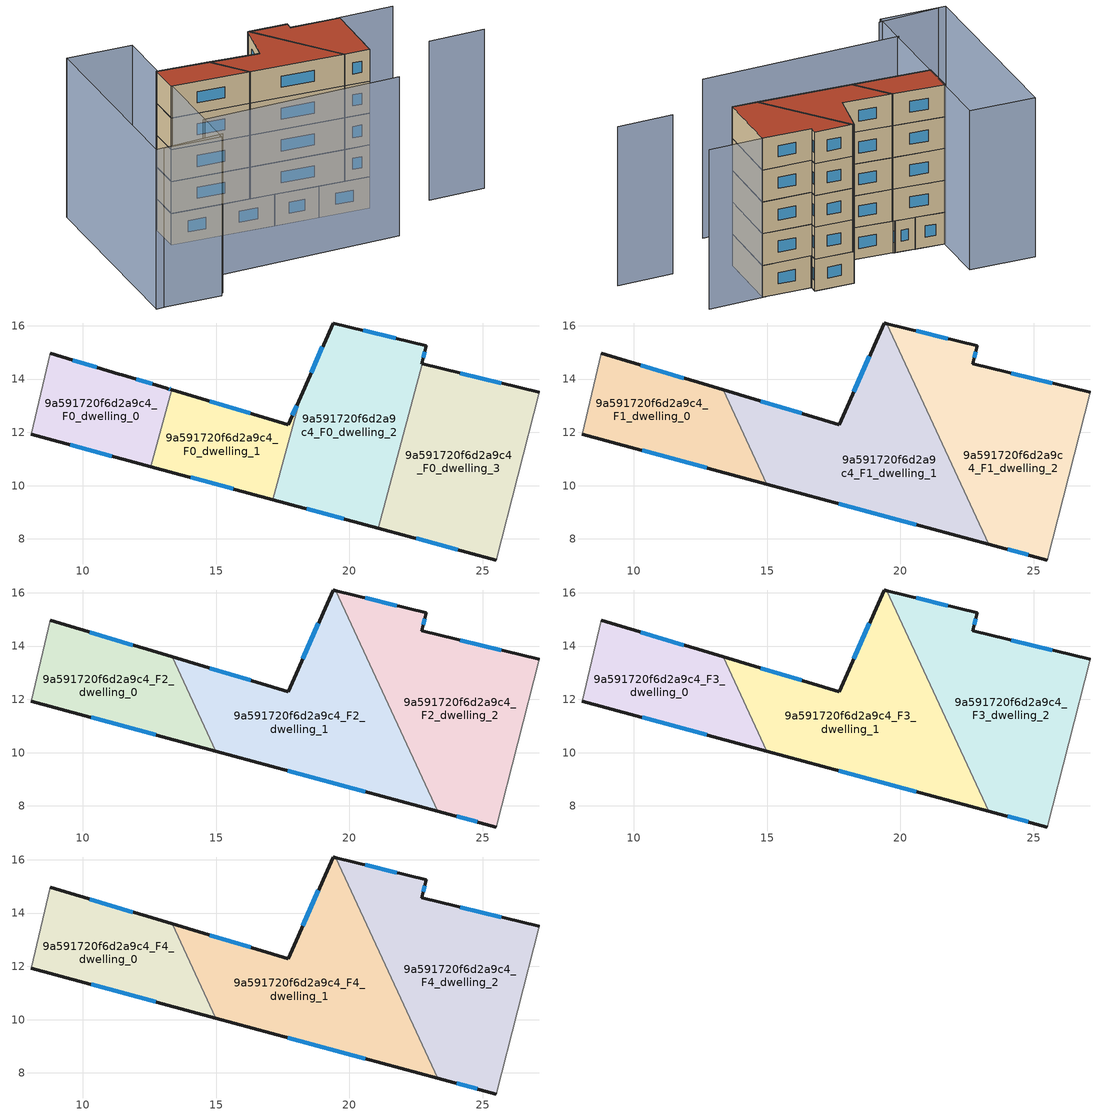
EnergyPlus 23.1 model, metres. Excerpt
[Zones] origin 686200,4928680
9a591720f6d2a9c4_F0_dwelling_0
 floor ground (EU_floor_Construction): 12.56,10.72 13.33,13.6 13.19,13.64 13.14,13.66 11.47,14.16 11.37,14.19 8.78,14.96 8.06,11.93 z0
 wall outside (EU_wall_Construction): 8.78,14.96 11.37,14.19 11.47,14.16 13.14,13.66 13.19,13.64 13.33,13.6 / 12.56,10.72 8.06,11.93 z0:3
 wall adiabatic (EU_wall_Construction): 8.06,11.93 8.78,14.96 z0:3
 wall to 9a591720f6d2a9c4_F0_dwelling_1 (EU_wall_Construction): 13.33,13.6 12.56,10.72 z0:3
 window (EU_Window_Construction): 9.62,14.71 10.53,14.44 / 12.01,13.99 12.6,13.82 / 13.24,13.63 13.29,13.61 / 11.09,11.11 9.52,11.54 z0.98:2.02
9a591720f6d2a9c4_F0_dwelling_1
 floor ground (EU_floor_Construction): 17.13,9.48 18.17,13.34 17.71,12.29 13.33,13.6 12.56,10.72 z0
 wall outside (EU_wall_Construction): 17.13,9.48 12.56,10.72 / 13.33,13.6 17.71,12.29 18.17,13.34 z0:3
 wall to 9a591720f6d2a9c4_F0_dwelling_2 (EU_wall_Construction): 18.17,13.34 17.13,9.48 z0:3
 window (EU_Window_Construction): 15.64,9.88 14.04,10.31 / 14.76,13.17 16.29,12.72 / 17.86,12.63 18.02,13 z0.98:2.02
9a591720f6d2a9c4_F0_dwelling_2
 floor ground (EU_floor_Construction): 21.07,8.41 22.74,14.57 22.72,14.57 22.89,15.25 19.39,16.1 18.17,13.34 17.13,9.48 z0
 wall outside (EU_wall_Construction): 21.07,8.41 17.13,9.48 / 18.17,13.34 19.39,16.1 22.89,15.25 22.72,14.57 22.74,14.57 z0:3
 wall to 9a591720f6d2a9c4_F0_dwelling_3 (EU_wall_Construction): 22.74,14.57 21.07,8.41 z0:3
 window (EU_Window_Construction): 20.53,15.83 21.75,15.53 / 22.83,15.03 22.77,14.79 / 19.79,8.76 18.41,9.13 / 18.57,14.24 18.99,15.2 z0.98:2.02
9a591720f6d2a9c4_F0_dwelling_3
 floor ground (EU_floor_Construction): 25.51,7.21 27.13,13.5 22.74,14.57 21.07,8.41 z0
 wall outside (EU_wall_Construction): 25.51,7.21 21.07,8.41 / 22.74,14.57 27.13,13.5 z0:3
 wall adiabatic (EU_wall_Construction): 27.13,13.5 25.51,7.21 z0:3
 window (EU_Window_Construction): 24.07,7.6 22.52,8.02 / 24.17,14.22 25.7,13.85 z0.98:2.02
9a591720f6d2a9c4_F1_dwelling_0
 floor to 9a591720f6d2a9c4_F0_dwelling_0 (EU_floor_Construction): 12.56,10.72 13.33,13.6 13.19,13.64 13.14,13.66 11.47,14.16 11.39,14.18 8.78,14.96 8.06,11.93 z3
 floor to 9a591720f6d2a9c4_F0_dwelling_1 (EU_floor_Construction): 14.99,10.06 13.36,13.59 13.33,13.6 12.56,10.72 z3
 wall outside (EU_wall_Construction): 8.78,14.96 13.36,13.59 / 14.99,10.06 8.06,11.93 z3:6
 wall adiabatic (EU_wall_Construction): 8.06,11.93 8.78,14.96 z3:6
 wall to 9a591720f6d2a9c4_F1_dwelling_1 (EU_wall_Construction): 13.36,13.59 14.99,10.06 z3:6
 window (EU_Window_Construction): 10.27,14.52 11.87,14.04 / 12.73,10.67 10.31,11.32 z3.98:5.02
9a591720f6d2a9c4_F1_dwelling_1
 floor to 9a591720f6d2a9c4_F0_dwelling_1 (EU_floor_Construction): 17.13,9.48 18.17,13.34 17.71,12.29 13.36,13.59 14.99,10.06 z3
 floor to 9a591720f6d2a9c4_F0_dwelling_2 (EU_floor_Construction): 21.08,8.41 21.8,11.08 19.49,16.08 19.39,16.1 18.17,13.34 17.13,9.48 z3
 floor to 9a591720f6d2a9c4_F0_dwelling_3 (EU_floor_Construction): 23.31,7.81 21.8,11.08 21.08,8.41 z3
 wall outside (EU_wall_Construction): 13.36,13.59 17.71,12.29 19.39,16.1 19.43,16.09 19.49,16.08 / 23.31,7.81 14.99,10.06 z3:6
 wall to 9a591720f6d2a9c4_F1_dwelling_2 (EU_wall_Construction): 19.49,16.08 23.31,7.81 z3:6
 window (EU_Window_Construction): 14.77,13.17 16.29,12.72 / 18.25,13.53 18.84,14.86 / 20.6,8.54 17.69,9.33 z3.98:5.02
9a591720f6d2a9c4_F1_dwelling_2
 floor to 9a591720f6d2a9c4_F0_dwelling_2 (EU_floor_Construction): 21.8,11.08 22.74,14.57 22.72,14.57 22.89,15.25 19.49,16.08 z3
 floor to 9a591720f6d2a9c4_F0_dwelling_3 (EU_floor_Construction): 25.51,7.21 27.13,13.5 22.74,14.57 21.8,11.08 23.31,7.81 z3
 wall outside (EU_wall_Construction): 25.51,7.21 23.31,7.81 / 19.49,16.08 22.89,15.25 22.72,14.57 27.13,13.5 z3:6
 wall adiabatic (EU_wall_Construction): 27.13,13.5 25.51,7.21 z3:6
 window (EU_Window_Construction): 24.79,7.41 24.02,7.61 / 20.6,15.81 21.78,15.52 / 22.83,15.03 22.77,14.79 / 24.15,14.22 25.7,13.85 z3.98:5.02
9a591720f6d2a9c4_F2_dwelling_0
 floor to 9a591720f6d2a9c4_F1_dwelling_0 (EU_floor_Construction): 14.99,10.06 13.36,13.59 8.78,14.96 8.06,11.93 z6
 wall outside (EU_wall_Construction): 8.78,14.96 13.36,13.59 / 14.99,10.06 8.06,11.93 z6:9
 wall adiabatic (EU_wall_Construction): 8.06,11.93 8.78,14.96 z6:9
 wall to 9a591720f6d2a9c4_F2_dwelling_1 (EU_wall_Construction): 13.36,13.59 14.99,10.06 z6:9
 window (EU_Window_Construction): 10.27,14.52 11.87,14.04 / 12.73,10.67 10.31,11.32 z6.98:8.02
9a591720f6d2a9c4_F2_dwelling_1
 floor to 9a591720f6d2a9c4_F1_dwelling_1 (EU_floor_Construction): 23.31,7.81 19.49,16.08 19.43,16.09 19.39,16.1 17.71,12.29 13.36,13.59 14.99,10.06 z6
 wall outside (EU_wall_Construction): 13.36,13.59 17.71,12.29 19.39,16.1 19.43,16.09 19.49,16.08 / 23.31,7.81 14.99,10.06 z6:9
 wall to 9a591720f6d2a9c4_F2_dwelling_2 (EU_wall_Construction): 19.49,16.08 23.31,7.81 z6:9
 window (EU_Window_Construction): 14.77,13.17 16.29,12.72 / 18.25,13.53 18.84,14.86 / 20.6,8.54 17.69,9.33 z6.98:8.02
9a591720f6d2a9c4_F2_dwelling_2
 floor to 9a591720f6d2a9c4_F1_dwelling_2 (EU_floor_Construction): 25.51,7.21 27.13,13.5 22.72,14.57 22.89,15.25 19.49,16.08 23.31,7.81 z6
 wall outside (EU_wall_Construction): 25.51,7.21 23.31,7.81 / 19.49,16.08 22.89,15.25 22.72,14.57 27.13,13.5 z6:9
 wall adiabatic (EU_wall_Construction): 27.13,13.5 25.51,7.21 z6:9
 window (EU_Window_Construction): 24.79,7.41 24.02,7.61 / 20.6,15.81 21.78,15.52 / 22.83,15.03 22.77,14.79 / 24.15,14.22 25.7,13.85 z6.98:8.02
9a591720f6d2a9c4_F3_dwelling_0
 floor to 9a591720f6d2a9c4_F2_dwelling_0 (EU_floor_Construction): 14.99,10.06 13.36,13.59 8.78,14.96 8.06,11.93 z9
 wall outside (EU_wall_Construction): 8.78,14.96 13.36,13.59 / 14.99,10.06 8.06,11.93 z9:12
 wall adiabatic (EU_wall_Construction): 8.06,11.93 8.78,14.96 z9:12
 wall to 9a591720f6d2a9c4_F3_dwelling_1 (EU_wall_Construction): 13.36,13.59 14.99,10.06 z9:12
 window (EU_Window_Construction): 10.27,14.52 11.87,14.04 / 12.73,10.67 10.31,11.32 z9.98:11.02
9a591720f6d2a9c4_F3_dwelling_1
 floor to 9a591720f6d2a9c4_F2_dwelling_1 (EU_floor_Construction): 23.31,7.81 19.49,16.08 19.43,16.09 19.39,16.1 17.71,12.29 13.36,13.59 14.99,10.06 z9
 wall outside (EU_wall_Construction): 13.36,13.59 17.71,12.29 19.39,16.1 19.43,16.09 19.49,16.08 / 23.31,7.81 14.99,10.06 z9:12
 wall to 9a591720f6d2a9c4_F3_dwelling_2 (EU_wall_Construction): 19.49,16.08 23.31,7.81 z9:12
 window (EU_Window_Construction): 14.77,13.17 16.29,12.72 / 18.25,13.53 18.84,14.86 / 20.6,8.54 17.69,9.33 z9.98:11.02
9a591720f6d2a9c4_F3_dwelling_2
 floor to 9a591720f6d2a9c4_F2_dwelling_2 (EU_floor_Construction): 25.51,7.21 27.13,13.5 22.72,14.57 22.89,15.25 19.49,16.08 23.31,7.81 z9
 wall outside (EU_wall_Construction): 25.51,7.21 23.31,7.81 / 19.49,16.08 22.89,15.25 22.72,14.57 27.13,13.5 z9:12
 wall adiabatic (EU_wall_Construction): 27.13,13.5 25.51,7.21 z9:12
 window (EU_Window_Construction): 24.79,7.41 24.02,7.61 / 20.6,15.81 21.78,15.52 / 22.83,15.03 22.77,14.79 / 24.15,14.22 25.7,13.85 z9.98:11.02
9a591720f6d2a9c4_F4_dwelling_0
 floor to 9a591720f6d2a9c4_F3_dwelling_0 (EU_floor_Construction): 14.99,10.06 13.36,13.59 8.78,14.96 8.06,11.93 z12
 wall outside (EU_wall_Construction): 8.78,14.96 13.36,13.59 / 14.99,10.06 8.06,11.93 z12:15
 wall adiabatic (EU_wall_Construction): 8.06,11.93 8.78,14.96 z12:15
 wall to 9a591720f6d2a9c4_F4_dwelling_1 (EU_wall_Construction): 13.36,13.59 14.99,10.06 z12:15
 window (EU_Window_Construction): 10.27,14.52 11.87,14.04 / 12.73,10.67 10.31,11.32 z12.98:14.02
 roof outside (EU_roof_Construction): 13.36,13.59 14.99,10.06 8.06,11.93 8.78,14.96 z15
9a591720f6d2a9c4_F4_dwelling_1
 floor to 9a591720f6d2a9c4_F3_dwelling_1 (EU_floor_Construction): 23.31,7.81 19.49,16.08 19.43,16.09 19.39,16.1 17.71,12.29 13.36,13.59 14.99,10.06 z12
 wall outside (EU_wall_Construction): 13.36,13.59 17.71,12.29 19.39,16.1 19.43,16.09 19.49,16.08 / 23.31,7.81 14.99,10.06 z12:15
 wall to 9a591720f6d2a9c4_F4_dwelling_2 (EU_wall_Construction): 19.49,16.08 23.31,7.81 z12:15
 window (EU_Window_Construction): 14.77,13.17 16.29,12.72 / 18.25,13.53 18.84,14.86 / 20.6,8.54 17.69,9.33 z12.98:14.02
 roof outside (EU_roof_Construction): 19.49,16.08 23.31,7.81 14.99,10.06 13.36,13.59 17.71,12.29 19.39,16.1 19.43,16.09 z15
9a591720f6d2a9c4_F4_dwelling_2
 floor to 9a591720f6d2a9c4_F3_dwelling_2 (EU_floor_Construction): 25.51,7.21 27.13,13.5 22.72,14.57 22.89,15.25 19.49,16.08 23.31,7.81 z12
 wall outside (EU_wall_Construction): 25.51,7.21 23.31,7.81 / 19.49,16.08 22.89,15.25 22.72,14.57 27.13,13.5 z12:15
 wall adiabatic (EU_wall_Construction): 27.13,13.5 25.51,7.21 z12:15
 window (EU_Window_Construction): 24.79,7.41 24.02,7.61 / 20.6,15.81 21.78,15.52 / 22.83,15.03 22.77,14.79 / 24.15,14.22 25.7,13.85 z12.98:14.02
 roof outside (EU_roof_Construction): 27.13,13.5 25.51,7.21 23.31,7.81 19.49,16.08 22.89,15.25 22.72,14.57 z15
shading: 6.39,5.36 24.34,1.62 / -0.24,3.28 6.03,2.24 / 30.42,5.41 35.46,4.38 / 26.83,13.56 31.98,12.49 / 10.15,20.04 5.68,1.88 / 5.68,1.88 -0.17,3.32 / -0.17,3.32 4.3,21.48 / 4.3,21.48 10.15,20.04 z0:15
[Building]
EU S2 Campaign: North Axis=0; Terrain=City; Solar Distribution=FullExterior
[Site:Location]
Bologna: Latitude=44.5; Longitude=11.25; Time Zone=1; Elevation=37
[SizingPeriod:WeatherFileDays]
AnnualSizingPeriod: Begin Month=1; Begin Day of Month=1; End Month=12; End Day of Month=31; Day of Week for Start Day=Monday; Use Weather File Daylight Saving Period=No; Use Weather File Rain and Snow Indicators=No
[MATERIAL]
EU_InternalMass_Material: Roughness=MediumRough; Thickness=0.1; Conductivity=1; Density=1800; Specific Heat=900; Thermal Absorptance=0.9; Solar Absorptance=0.7; Visible Absorptance=0.7
[MATERIAL:NOMASS] Roughness=MediumRough; Thermal Absorptance=0.9; Solar Absorptance=0.7; Visible Absorptance=0.7
Name | Thermal Resistance
EU_wall_NoMass | 0.905828
EU_roof_NoMass | 0.37593
EU_floor_NoMass | 0.67114
[WINDOWMATERIAL:SIMPLEGLAZINGSYSTEM]
EU_Window_SimpleGlazing: UFactor=4.52486; Solar Heat Gain Coefficient=0.85; Visible Transmittance=0.85
[CONSTRUCTION]
EU_wall_Construction: EU_wall_NoMass
EU_roof_Construction: EU_roof_NoMass
EU_floor_Construction: EU_floor_NoMass
EU_InternalMass_Construction: EU_InternalMass_Material
EU_Window_Construction: EU_Window_SimpleGlazing
[ZONE] Type=1; Multiplier=1; Ceiling Height=autocalculate; Floor Area=autocalculate; Part of Total Floor Area=Yes
Name | Volume
9a591720f6d2a9c4_F0_dwelling_0 | 43.0488
9a591720f6d2a9c4_F1_dwelling_0; 9a591720f6d2a9c4_F2_dwelling_0; 9a591720f6d2a9c4_F3_dwelling_0; 9a591720f6d2a9c4_F4_dwelling_0 | 54.4395
9a591720f6d2a9c4_F0_dwelling_1 | 41.8433
9a591720f6d2a9c4_F1_dwelling_1; 9a591720f6d2a9c4_F2_dwelling_1; 9a591720f6d2a9c4_F3_dwelling_1; 9a591720f6d2a9c4_F4_dwelling_1 | 101.428
9a591720f6d2a9c4_F0_dwelling_2 | 84.1165
9a591720f6d2a9c4_F1_dwelling_2; 9a591720f6d2a9c4_F2_dwelling_2; 9a591720f6d2a9c4_F3_dwelling_2; 9a591720f6d2a9c4_F4_dwelling_2 | 101.102
9a591720f6d2a9c4_F0_dwelling_3 | 87.9463
[INTERNALMASS] Construction=EU_InternalMass_Construction
Name | Zone or ZoneList | Surface Area
9a591720f6d2a9c4_F0_dwelling_0_EU_InternalMass | 9a591720f6d2a9c4_F0_dwelling_0 | 14.3484
9a591720f6d2a9c4_F0_dwelling_1_EU_InternalMass | 9a591720f6d2a9c4_F0_dwelling_1 | 13.9479
9a591720f6d2a9c4_F0_dwelling_2_EU_InternalMass | 9a591720f6d2a9c4_F0_dwelling_2 | 28.0405
9a591720f6d2a9c4_F0_dwelling_3_EU_InternalMass | 9a591720f6d2a9c4_F0_dwelling_3 | 29.3158
9a591720f6d2a9c4_F1_dwelling_0_EU_InternalMass | 9a591720f6d2a9c4_F1_dwelling_0 | 18.147
9a591720f6d2a9c4_F1_dwelling_1_EU_InternalMass | 9a591720f6d2a9c4_F1_dwelling_1 | 33.8113
9a591720f6d2a9c4_F1_dwelling_2_EU_InternalMass | 9a591720f6d2a9c4_F1_dwelling_2 | 33.7007
9a591720f6d2a9c4_F2_dwelling_0_EU_InternalMass | 9a591720f6d2a9c4_F2_dwelling_0 | 18.147
9a591720f6d2a9c4_F2_dwelling_1_EU_InternalMass | 9a591720f6d2a9c4_F2_dwelling_1 | 33.8113
9a591720f6d2a9c4_F2_dwelling_2_EU_InternalMass | 9a591720f6d2a9c4_F2_dwelling_2 | 33.7007
9a591720f6d2a9c4_F3_dwelling_0_EU_InternalMass | 9a591720f6d2a9c4_F3_dwelling_0 | 18.147
9a591720f6d2a9c4_F3_dwelling_1_EU_InternalMass | 9a591720f6d2a9c4_F3_dwelling_1 | 33.8113
9a591720f6d2a9c4_F3_dwelling_2_EU_InternalMass | 9a591720f6d2a9c4_F3_dwelling_2 | 33.7007
9a591720f6d2a9c4_F4_dwelling_0_EU_InternalMass | 9a591720f6d2a9c4_F4_dwelling_0 | 18.147
9a591720f6d2a9c4_F4_dwelling_1_EU_InternalMass | 9a591720f6d2a9c4_F4_dwelling_1 | 33.8113
9a591720f6d2a9c4_F4_dwelling_2_EU_InternalMass | 9a591720f6d2a9c4_F4_dwelling_2 | 33.7007
[OTHEREQUIPMENT] Fuel Type=Electricity; Design Level Calculation Method=Watts/Area; Power per Zone Floor Area=1; Fraction Latent=0; Fraction Radiant=0; Fraction Lost=0; Carbon Dioxide Generation Rate=0; EndUse Subcategory=EU_Step8_InternalGains
Name | Zone or ZoneList or Space or SpaceList | Schedule
EU_Step8_InternalGain_9a591720f6d2a9c4_F0_dwelling_0_f000 | 9a591720f6d2a9c4_F0_dwelling_0 | EU_Step8_GainSchedule_9a591720f6d2a9c4_F0_dwelling_0_f000
EU_Step8_InternalGain_9a591720f6d2a9c4_F0_dwelling_1_f000 | 9a591720f6d2a9c4_F0_dwelling_1 | EU_Step8_GainSchedule_9a591720f6d2a9c4_F0_dwelling_1_f000
EU_Step8_InternalGain_9a591720f6d2a9c4_F0_dwelling_2_f000 | 9a591720f6d2a9c4_F0_dwelling_2 | EU_Step8_GainSchedule_9a591720f6d2a9c4_F0_dwelling_2_f000
EU_Step8_InternalGain_9a591720f6d2a9c4_F0_dwelling_3_f000 | 9a591720f6d2a9c4_F0_dwelling_3 | EU_Step8_GainSchedule_9a591720f6d2a9c4_F0_dwelling_3_f000
EU_Step8_InternalGain_9a591720f6d2a9c4_F1_dwelling_0_f000 | 9a591720f6d2a9c4_F1_dwelling_0 | EU_Step8_GainSchedule_9a591720f6d2a9c4_F1_dwelling_0_f000
EU_Step8_InternalGain_9a591720f6d2a9c4_F1_dwelling_1_f000 | 9a591720f6d2a9c4_F1_dwelling_1 | EU_Step8_GainSchedule_9a591720f6d2a9c4_F1_dwelling_1_f000
EU_Step8_InternalGain_9a591720f6d2a9c4_F1_dwelling_2_f000 | 9a591720f6d2a9c4_F1_dwelling_2 | EU_Step8_GainSchedule_9a591720f6d2a9c4_F1_dwelling_2_f000
EU_Step8_InternalGain_9a591720f6d2a9c4_F2_dwelling_0_f000 | 9a591720f6d2a9c4_F2_dwelling_0 | EU_Step8_GainSchedule_9a591720f6d2a9c4_F2_dwelling_0_f000
EU_Step8_InternalGain_9a591720f6d2a9c4_F2_dwelling_1_f000 | 9a591720f6d2a9c4_F2_dwelling_1 | EU_Step8_GainSchedule_9a591720f6d2a9c4_F2_dwelling_1_f000
EU_Step8_InternalGain_9a591720f6d2a9c4_F2_dwelling_2_f000 | 9a591720f6d2a9c4_F2_dwelling_2 | EU_Step8_GainSchedule_9a591720f6d2a9c4_F2_dwelling_2_f000
EU_Step8_InternalGain_9a591720f6d2a9c4_F3_dwelling_0_f000 | 9a591720f6d2a9c4_F3_dwelling_0 | EU_Step8_GainSchedule_9a591720f6d2a9c4_F3_dwelling_0_f000
EU_Step8_InternalGain_9a591720f6d2a9c4_F3_dwelling_1_f000 | 9a591720f6d2a9c4_F3_dwelling_1 | EU_Step8_GainSchedule_9a591720f6d2a9c4_F3_dwelling_1_f000
EU_Step8_InternalGain_9a591720f6d2a9c4_F3_dwelling_2_f000 | 9a591720f6d2a9c4_F3_dwelling_2 | EU_Step8_GainSchedule_9a591720f6d2a9c4_F3_dwelling_2_f000
EU_Step8_InternalGain_9a591720f6d2a9c4_F4_dwelling_0_f000 | 9a591720f6d2a9c4_F4_dwelling_0 | EU_Step8_GainSchedule_9a591720f6d2a9c4_F4_dwelling_0_f000
EU_Step8_InternalGain_9a591720f6d2a9c4_F4_dwelling_1_f000 | 9a591720f6d2a9c4_F4_dwelling_1 | EU_Step8_GainSchedule_9a591720f6d2a9c4_F4_dwelling_1_f000
EU_Step8_InternalGain_9a591720f6d2a9c4_F4_dwelling_2_f000 | 9a591720f6d2a9c4_F4_dwelling_2 | EU_Step8_GainSchedule_9a591720f6d2a9c4_F4_dwelling_2_f000
[ZONEVENTILATION:DESIGNFLOWRATE] Schedule=EU_AlwaysOn; Design Flow Rate Calculation Method=AirChanges/Hour; Air Changes per Hour=0.73129; Ventilation Type=Natural; Fan Pressure Rise=0; Fan Total Efficiency=1; Constant Term Coefficient=1; Temperature Term Coefficient=0; Velocity Term Coefficient=0; Velocity Squared Term Coefficient=0; Minimum Indoor Temperature=-100; Maximum Indoor Temperature=100; Delta Temperature=-100; Minimum Outdoor Temperature=-100; Maximum Outdoor Temperature=100; Maximum Wind Speed=40
Name | Zone or ZoneList or Space or SpaceList
EU_ConstantAir_9a591720f6d2a9c4_F0_dwelling_0 | 9a591720f6d2a9c4_F0_dwelling_0
EU_ConstantAir_9a591720f6d2a9c4_F0_dwelling_1 | 9a591720f6d2a9c4_F0_dwelling_1
EU_ConstantAir_9a591720f6d2a9c4_F0_dwelling_2 | 9a591720f6d2a9c4_F0_dwelling_2
EU_ConstantAir_9a591720f6d2a9c4_F0_dwelling_3 | 9a591720f6d2a9c4_F0_dwelling_3
EU_ConstantAir_9a591720f6d2a9c4_F1_dwelling_0 | 9a591720f6d2a9c4_F1_dwelling_0
EU_ConstantAir_9a591720f6d2a9c4_F1_dwelling_1 | 9a591720f6d2a9c4_F1_dwelling_1
EU_ConstantAir_9a591720f6d2a9c4_F1_dwelling_2 | 9a591720f6d2a9c4_F1_dwelling_2
EU_ConstantAir_9a591720f6d2a9c4_F2_dwelling_0 | 9a591720f6d2a9c4_F2_dwelling_0
EU_ConstantAir_9a591720f6d2a9c4_F2_dwelling_1 | 9a591720f6d2a9c4_F2_dwelling_1
EU_ConstantAir_9a591720f6d2a9c4_F2_dwelling_2 | 9a591720f6d2a9c4_F2_dwelling_2
EU_ConstantAir_9a591720f6d2a9c4_F3_dwelling_0 | 9a591720f6d2a9c4_F3_dwelling_0
EU_ConstantAir_9a591720f6d2a9c4_F3_dwelling_1 | 9a591720f6d2a9c4_F3_dwelling_1
EU_ConstantAir_9a591720f6d2a9c4_F3_dwelling_2 | 9a591720f6d2a9c4_F3_dwelling_2
EU_ConstantAir_9a591720f6d2a9c4_F4_dwelling_0 | 9a591720f6d2a9c4_F4_dwelling_0
EU_ConstantAir_9a591720f6d2a9c4_F4_dwelling_1 | 9a591720f6d2a9c4_F4_dwelling_1
EU_ConstantAir_9a591720f6d2a9c4_F4_dwelling_2 | 9a591720f6d2a9c4_F4_dwelling_2
[HVACTEMPLATE:THERMOSTAT] Constant Heating Setpoint=20; Constant Cooling Setpoint=50
EU_HeatOnly_9a591720f6d2a9c4_F0_dwelling_0; EU_HeatOnly_9a591720f6d2a9c4_F0_dwelling_1; EU_HeatOnly_9a591720f6d2a9c4_F0_dwelling_2; EU_HeatOnly_9a591720f6d2a9c4_F0_dwelling_3; EU_HeatOnly_9a591720f6d2a9c4_F1_dwelling_0; EU_HeatOnly_9a591720f6d2a9c4_F1_dwelling_1; EU_HeatOnly_9a591720f6d2a9c4_F1_dwelling_2; EU_HeatOnly_9a591720f6d2a9c4_F2_dwelling_0; EU_HeatOnly_9a591720f6d2a9c4_F2_dwelling_1; EU_HeatOnly_9a591720f6d2a9c4_F2_dwelling_2; EU_HeatOnly_9a591720f6d2a9c4_F3_dwelling_0; EU_HeatOnly_9a591720f6d2a9c4_F3_dwelling_1; EU_HeatOnly_9a591720f6d2a9c4_F3_dwelling_2; EU_HeatOnly_9a591720f6d2a9c4_F4_dwelling_0; EU_HeatOnly_9a591720f6d2a9c4_F4_dwelling_1; EU_HeatOnly_9a591720f6d2a9c4_F4_dwelling_2
[HVACTEMPLATE:ZONE:IDEALLOADSAIRSYSTEM] System Availability Schedule=EU_AlwaysOn; Maximum Heating Supply Air Temperature=50; Minimum Cooling Supply Air Temperature=13; Maximum Heating Supply Air Humidity Ratio=0.0156; Minimum Cooling Supply Air Humidity Ratio=0.0077; Heating Limit=NoLimit; Cooling Limit=NoLimit; Heating Availability Schedule=EU_AlwaysOn; Cooling Availability Schedule=EU_CoolingOff; Dehumidification Control Type=ConstantSensibleHeatRatio; Cooling Sensible Heat Ratio=0.7; Dehumidification Setpoint=60; Humidification Control Type=None; Humidification Setpoint=30; Outdoor Air Method=None; Outdoor Air Flow Rate per Person=0.00944; Outdoor Air Flow Rate per Zone Floor Area=0; Outdoor Air Flow Rate per Zone=0; Demand Controlled Ventilation Type=None; Outdoor Air Economizer Type=NoEconomizer; Heat Recovery Type=None; Sensible Heat Recovery Effectiveness=0.7; Latent Heat Recovery Effectiveness=0.65
Name | Template Thermostat
9a591720f6d2a9c4_F0_dwelling_0 | EU_HeatOnly_9a591720f6d2a9c4_F0_dwelling_0
9a591720f6d2a9c4_F0_dwelling_1 | EU_HeatOnly_9a591720f6d2a9c4_F0_dwelling_1
9a591720f6d2a9c4_F0_dwelling_2 | EU_HeatOnly_9a591720f6d2a9c4_F0_dwelling_2
9a591720f6d2a9c4_F0_dwelling_3 | EU_HeatOnly_9a591720f6d2a9c4_F0_dwelling_3
9a591720f6d2a9c4_F1_dwelling_0 | EU_HeatOnly_9a591720f6d2a9c4_F1_dwelling_0
9a591720f6d2a9c4_F1_dwelling_1 | EU_HeatOnly_9a591720f6d2a9c4_F1_dwelling_1
9a591720f6d2a9c4_F1_dwelling_2 | EU_HeatOnly_9a591720f6d2a9c4_F1_dwelling_2
9a591720f6d2a9c4_F2_dwelling_0 | EU_HeatOnly_9a591720f6d2a9c4_F2_dwelling_0
9a591720f6d2a9c4_F2_dwelling_1 | EU_HeatOnly_9a591720f6d2a9c4_F2_dwelling_1
9a591720f6d2a9c4_F2_dwelling_2 | EU_HeatOnly_9a591720f6d2a9c4_F2_dwelling_2
9a591720f6d2a9c4_F3_dwelling_0 | EU_HeatOnly_9a591720f6d2a9c4_F3_dwelling_0
9a591720f6d2a9c4_F3_dwelling_1 | EU_HeatOnly_9a591720f6d2a9c4_F3_dwelling_1
9a591720f6d2a9c4_F3_dwelling_2 | EU_HeatOnly_9a591720f6d2a9c4_F3_dwelling_2
9a591720f6d2a9c4_F4_dwelling_0 | EU_HeatOnly_9a591720f6d2a9c4_F4_dwelling_0
9a591720f6d2a9c4_F4_dwelling_1 | EU_HeatOnly_9a591720f6d2a9c4_F4_dwelling_1
9a591720f6d2a9c4_F4_dwelling_2 | EU_HeatOnly_9a591720f6d2a9c4_F4_dwelling_2
[SIZING:ZONE] Zone Cooling Design Supply Air Temperature Input Method=SupplyAirTemperature; Zone Cooling Design Supply Air Temperature=13; Zone Heating Design Supply Air Temperature Input Method=SupplyAirTemperature; Zone Heating Design Supply Air Temperature=50; Zone Cooling Design Supply Air Humidity Ratio=0.008; Zone Heating Design Supply Air Humidity Ratio=0.008; Cooling Design Air Flow Method=DesignDay; Cooling Design Air Flow Rate=0; Cooling Minimum Air Flow per Zone Floor Area=0.000762; Cooling Minimum Air Flow=0; Cooling Minimum Air Flow Fraction=0.2; Heating Design Air Flow Method=DesignDay; Heating Design Air Flow Rate=0; Heating Maximum Air Flow per Zone Floor Area=0.002032; Heating Maximum Air Flow=0.141576; Heating Maximum Air Flow Fraction=0.3; Account for Dedicated Outdoor Air System=No; Dedicated Outdoor Air System Control Strategy=NeutralSupplyAir; Dedicated Outdoor Air Low Setpoint Temperature for Design=autosize; Dedicated Outdoor Air High Setpoint Temperature for Design=autosize; Zone Load Sizing Method=Sensible Load Only No Latent Load; Zone Latent Cooling Design Supply Air Humidity Ratio Input Method=HumidityRatioDifference; Zone Cooling Design Supply Air Humidity Ratio Difference=0.005; Zone Latent Heating Design Supply Air Humidity Ratio Input Method=HumidityRatioDifference; Zone Humidification Design Supply Air Humidity Ratio Difference=0.005
9a591720f6d2a9c4_F0_dwelling_0; 9a591720f6d2a9c4_F0_dwelling_1; 9a591720f6d2a9c4_F0_dwelling_2; 9a591720f6d2a9c4_F0_dwelling_3; 9a591720f6d2a9c4_F1_dwelling_0; 9a591720f6d2a9c4_F1_dwelling_1; 9a591720f6d2a9c4_F1_dwelling_2; 9a591720f6d2a9c4_F2_dwelling_0; 9a591720f6d2a9c4_F2_dwelling_1; 9a591720f6d2a9c4_F2_dwelling_2; 9a591720f6d2a9c4_F3_dwelling_0; 9a591720f6d2a9c4_F3_dwelling_1; 9a591720f6d2a9c4_F3_dwelling_2; 9a591720f6d2a9c4_F4_dwelling_0; 9a591720f6d2a9c4_F4_dwelling_1; 9a591720f6d2a9c4_F4_dwelling_2
[SCHEDULE:CONSTANT]
Name | Hourly Value
EU_AlwaysOn | 1
EU_CoolingOff | 0
[SCHEDULE:FILE] Column Number=1; Rows to Skip at Top=0; Number of Hours of Data=8760; Column Separator=Comma; Interpolate to Timestep=No; Minutes per Item=60; Adjust Schedule for Daylight Savings=Yes
Name | File
EU_Step8_GainSchedule_9a591720f6d2a9c4_F0_dwelling_0_f000 | ../../schedules/9a591720f6d2a9c4/9a591720f6d2a9c4_F0_dwelling_0_f000_gain.csv
EU_Step8_GainSchedule_9a591720f6d2a9c4_F0_dwelling_1_f000 | ../../schedules/9a591720f6d2a9c4/9a591720f6d2a9c4_F0_dwelling_1_f000_gain.csv
EU_Step8_GainSchedule_9a591720f6d2a9c4_F0_dwelling_2_f000 | ../../schedules/9a591720f6d2a9c4/9a591720f6d2a9c4_F0_dwelling_2_f000_gain.csv
EU_Step8_GainSchedule_9a591720f6d2a9c4_F0_dwelling_3_f000 | ../../schedules/9a591720f6d2a9c4/9a591720f6d2a9c4_F0_dwelling_3_f000_gain.csv
EU_Step8_GainSchedule_9a591720f6d2a9c4_F1_dwelling_0_f000 | ../../schedules/9a591720f6d2a9c4/9a591720f6d2a9c4_F1_dwelling_0_f000_gain.csv
EU_Step8_GainSchedule_9a591720f6d2a9c4_F1_dwelling_1_f000 | ../../schedules/9a591720f6d2a9c4/9a591720f6d2a9c4_F1_dwelling_1_f000_gain.csv
EU_Step8_GainSchedule_9a591720f6d2a9c4_F1_dwelling_2_f000 | ../../schedules/9a591720f6d2a9c4/9a591720f6d2a9c4_F1_dwelling_2_f000_gain.csv
EU_Step8_GainSchedule_9a591720f6d2a9c4_F2_dwelling_0_f000 | ../../schedules/9a591720f6d2a9c4/9a591720f6d2a9c4_F2_dwelling_0_f000_gain.csv
EU_Step8_GainSchedule_9a591720f6d2a9c4_F2_dwelling_1_f000 | ../../schedules/9a591720f6d2a9c4/9a591720f6d2a9c4_F2_dwelling_1_f000_gain.csv
EU_Step8_GainSchedule_9a591720f6d2a9c4_F2_dwelling_2_f000 | ../../schedules/9a591720f6d2a9c4/9a591720f6d2a9c4_F2_dwelling_2_f000_gain.csv
EU_Step8_GainSchedule_9a591720f6d2a9c4_F3_dwelling_0_f000 | ../../schedules/9a591720f6d2a9c4/9a591720f6d2a9c4_F3_dwelling_0_f000_gain.csv
EU_Step8_GainSchedule_9a591720f6d2a9c4_F3_dwelling_1_f000 | ../../schedules/9a591720f6d2a9c4/9a591720f6d2a9c4_F3_dwelling_1_f000_gain.csv
EU_Step8_GainSchedule_9a591720f6d2a9c4_F3_dwelling_2_f000 | ../../schedules/9a591720f6d2a9c4/9a591720f6d2a9c4_F3_dwelling_2_f000_gain.csv
EU_Step8_GainSchedule_9a591720f6d2a9c4_F4_dwelling_0_f000 | ../../schedules/9a591720f6d2a9c4/9a591720f6d2a9c4_F4_dwelling_0_f000_gain.csv
EU_Step8_GainSchedule_9a591720f6d2a9c4_F4_dwelling_1_f000 | ../../schedules/9a591720f6d2a9c4/9a591720f6d2a9c4_F4_dwelling_1_f000_gain.csv
EU_Step8_GainSchedule_9a591720f6d2a9c4_F4_dwelling_2_f000 | ../../schedules/9a591720f6d2a9c4/9a591720f6d2a9c4_F4_dwelling_2_f000_gain.csv
